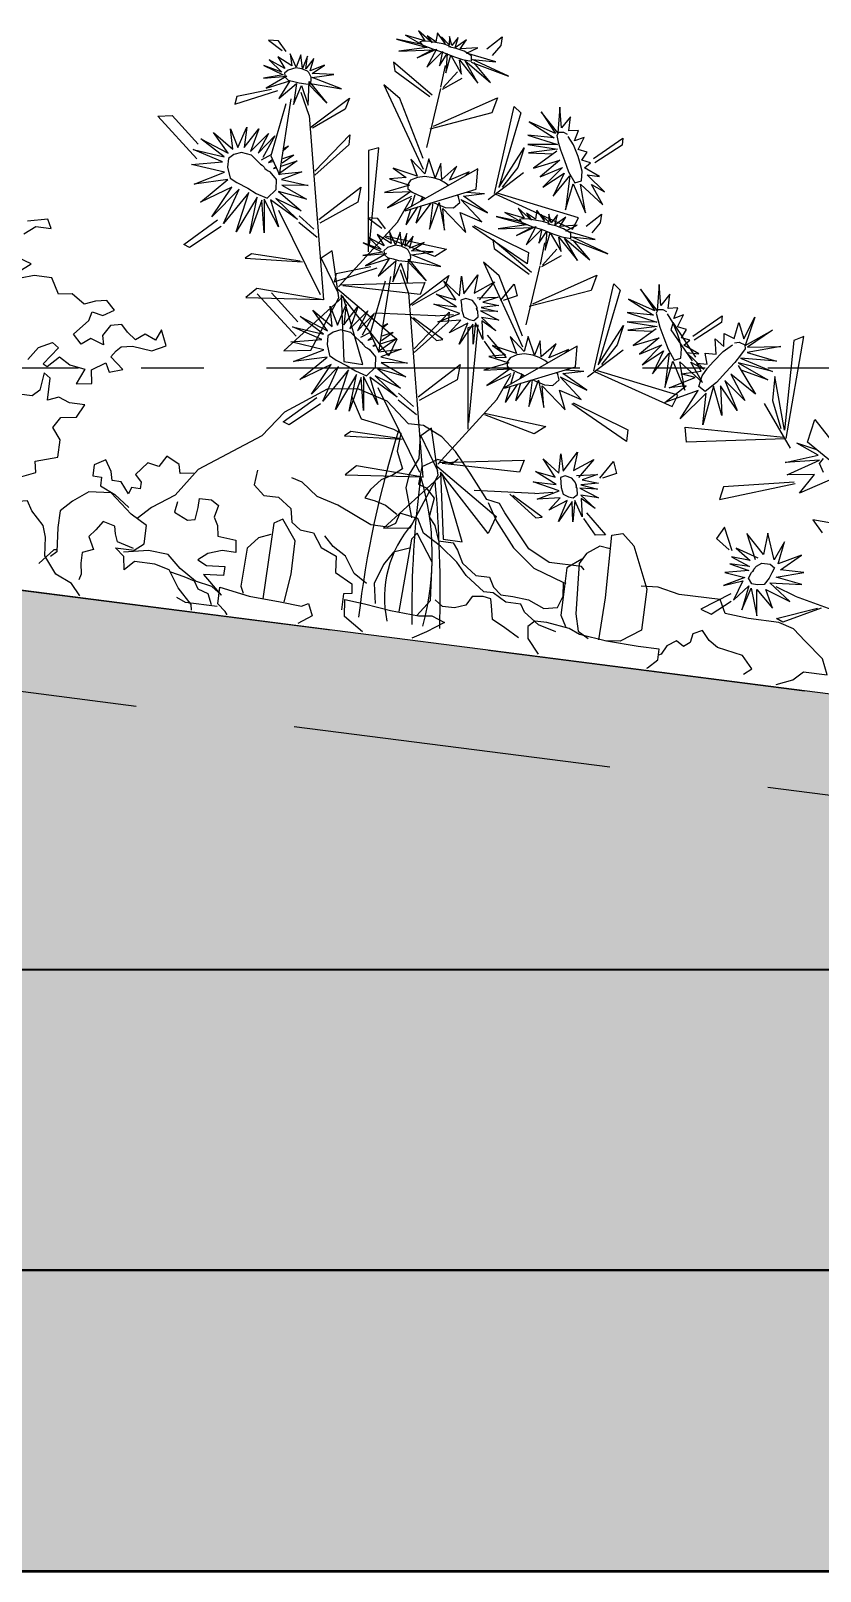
# Model space of a CAD drawing. Header units: inches. Extents: x 50027 to 54188, y -4291 to 1318.
# Drawn here: x 52068.76 to 52084.51, y 730.24 to 760.96 of the extents above; entities that cross this region are included whole.
import ezdxf

# ---------------------------------------------------------------- set-up
doc = ezdxf.new("R2010")
doc.units = ezdxf.units.IN
doc.linetypes.add('CENTER', pattern=[2, 1.25, -0.25, 0.25, -0.25])
doc.linetypes.add('HIDDEN', pattern=[9.525, 6.35, -3.175])
for name, color, linetype in [('06--LINE-1 HID', 2, 'HIDDEN'), ('06--LINE-3', 3, 'Continuous'), ('AR-FLOWER', 93, 'Continuous'), ('BH', 3, 'Continuous'), ('ROAD CL', 251, 'CENTER'), ('water hatch', 121, 'Continuous')]:
    doc.layers.add(name, color=color, linetype=linetype)
doc.layers.add('06--LINE-4', color=4, linetype='Continuous', lineweight=40)
doc.layers.add('06--LINE-5', color=5, linetype='Continuous', lineweight=50)
doc.layers.add('3', color=7, linetype='Continuous', true_color=0x61993b)
doc.layers.add('4', color=7, linetype='Continuous', true_color=0x637d96)

# ---------------------------------------------------------------- blocks, each defined once
blk = doc.blocks.new('A$C054A269F')
at = {"layer": '3'}
for points in [[(640.5, 51.07), (635.43, 53.32), (636, 56.14), (630.37, 57.82), (630.37, 62.32), (632.62, 65.13), (630.93, 67.95), (626.99, 68.51), (625.3, 71.88), (629.24, 71.88), (632.06, 73.01), (634.87, 71.88), (634.87, 77.51), (636.56, 78.63), (637.12, 74.13), (638.81, 72.45), (642.19, 72.45)], [(641.06, 81.44), (638.81, 84.82), (635.43, 86.5), (633.75, 85.38), (637.12, 80.88), (636, 80.32), (633.18, 83.13), (630.37, 81.44), (626.43, 80.88), (628.12, 76.94), (624.18, 77.51), (624.74, 80.88), (621.37, 83.13), (620.24, 80.88), (616.86, 82.01), (620.24, 84.82), (619.11, 86.5), (617.99, 87.63), (615.18, 88.19), (610.11, 87.63), (606.73, 89.32), (608.42, 93.25), (609.55, 90.44), (612.36, 91.57), (614.61, 89.88), (616.86, 91.57), (618.55, 93.25), (621.37, 92.69), (623.05, 89.88), (622.49, 87.63), (625.87, 88.75), (628.12, 87.07), (630.37, 89.32), (626.99, 93.25), (626.43, 95.5), (623.62, 94.94), (620.8, 96.63), (623.05, 98.88), (625.87, 98.31), (628.68, 97.19), (632.06, 99.44), (635.43, 98.88), (637.69, 102.81), (642.19, 102.81), (645.56, 101.69)], [(646.13, 103.38), (643.31, 105.63), (646.69, 106.75)], [(646.13, 112.94), (643.31, 115.19), (639.37, 115.19), (640.5, 117.44), (645.56, 116.31)], [(558.39, 82.64), (555.29, 77.2), (550.63, 76.43), (546.75, 75.65), (544.8, 74.88), (545.19, 70.22), (543.25, 65.96), (545.58, 64.02), (548.3, 62.46), (550.63, 59.75), (551.79, 57.42), (549.07, 57.03), (546.36, 56.26), (543.25, 54.32)], [(529.53, 70.14), (530.9, 68.77), (534.66, 69.46), (538.42, 67.07), (538.76, 62.63), (536.71, 61.94), (534.32, 59.55), (535, 54.77), (533.29, 52.72), (531.92, 48.96), (528.16, 48.96), (526.79, 47.25), (525.09, 44.18), (521.33, 41.45), (517.91, 41.45), (516.54, 39.06), (514.49, 37.35), (511.41, 37.35), (507.31, 37.01), (503.21, 35.3), (499.79, 35.98), (498.76, 39.06), (499.11, 42.47), (498.45, 42.4)], [(499.39, 29.88), (504.05, 31.04), (507.93, 33.76), (509.09, 35.7), (512.97, 35.7), (516.47, 37.64), (518.8, 37.64), (523.84, 41.13), (526.56, 44.23), (531.22, 47.72), (535.88, 50.44), (537.82, 53.93), (542.48, 54.71), (543.25, 51.99), (545.19, 50.83), (549.46, 50.83), (558.39, 54.71), (563.83, 56.26), (568.1, 59.36), (570.81, 60.14)], [(595.7, 58.19), (599.07, 57.62), (599.64, 59.87), (603.01, 61.56), (604.7, 58.75), (607.52, 59.31), (610.33, 55.94), (608.64, 54.25), (608.64, 52.56), (610.89, 52.56), (611.46, 50.87), (613.71, 53.69), (615.96, 53.69), (616.52, 55.94), (618.21, 58.75), (621.02, 57.06), (621.02, 54.25), (618.77, 54.25), (618.77, 52), (614.83, 50.31), (610.89, 47.5)], [(488.38, 29.16), (487.99, 40.03), (488.38, 55.93), (485.66, 56.71), (482.55, 53.99), (477.9, 43.52), (477.9, 33.04), (482.94, 29.55), (486.82, 29.16)], [(488.38, 52.44), (491.09, 52.83), (494.2, 50.5), (495.75, 47.78), (494.98, 34.98), (493.81, 30.72), (491.09, 29.16)], [(598.86, 50.45), (599.24, 47.74), (595.75, 46.18), (593.81, 46.57), (593.42, 49.68), (593.42, 52), (590.32, 52), (588.38, 50.84), (589.15, 47.74), (587.99, 45.8), (587.6, 43.08), (582.94, 42.69), (582.55, 39.59), (586.05, 39.59), (589.54, 38.43), (591.87, 36.49), (589.54, 35.32), (584.88, 35.71), (584.88, 33.38), (589.93, 32.99), (584.88, 28.34)], [(534.95, 29.5), (531.99, 33.73), (532.83, 43.45), (537.49, 50.21), (538.76, 48.52), (539.6, 29.92)], [(568.79, 28.72), (567.95, 35.91), (567.95, 44.36), (571.76, 49.44), (573.87, 48.17), (574.29, 28.72)], [(538.65, 46.36), (542.88, 44.67), (544.99, 41.29), (546.68, 36.22), (545.84, 31.15)], [(574.29, 45.21), (577.26, 43.94), (579.79, 40.98), (580.22, 31.26), (579.37, 29.57)]]:
    blk.add_lwpolyline(points, dxfattribs=at)
at = {"layer": '4'}
for points in [[(494.32, 46.36), (495.04, 47.08), (503.35, 47.08), (508.88, 49.85), (516.08, 58.15), (517.74, 60.36), (521.06, 60.91), (526.04, 67), (530.47, 71.98), (534.35, 75.29), (539.33, 77.51), (543.2, 77.51), (549.29, 82.49), (557.04, 84.7), (564.79, 83.59), (574.76, 76.4), (579.74, 69.76), (594.69, 59.25), (599.67, 52.06), (605.2, 48.19), (608.45, 44.95)], [(539.85, 74.89), (539.46, 69.07), (541.4, 64.8), (541.79, 61.31), (539.46, 53.94)], [(520.64, 60.23), (517.91, 55.79), (512.78, 49.65), (506.97, 45.2), (499.11, 42.47)], [(579.7, 60.97), (580.05, 57.21), (577.31, 54.82), (573.55, 54.82), (570.13, 52.43), (569.45, 49.02), (567.06, 47.31), (563.64, 46.97), (561.25, 43.55), (557.14, 41.84), (556.8, 37.74), (552.36, 35.35), (552.02, 32.96), (554.07, 32.62), (554.07, 28.52)], [(495.22, 48.97), (498.71, 46.26), (498.71, 38.11), (498.71, 34.23), (497.16, 31.52)], [(591.82, 23.63), (592.1, 25.03), (595.89, 28.82), (598.74, 33.09), (602.53, 34.03), (607.74, 34.03), (610.11, 31.66), (610.59, 34.98), (612.95, 36.87), (608.22, 36.87), (605.85, 38.77), (605.85, 43.5), (610.11, 45.87), (615.8, 50.61), (621.48, 50.13), (625.28, 47.29), (628.12, 44.45), (628.12, 40.19), (627.65, 34.03), (629.07, 32.61)], [(442.28, 23.63), (438.21, 25.32), (435.81, 27.72), (429.72, 27.72), (431.38, 31.59), (436.37, 35.47), (439.69, 38.23), (443.56, 39.34), (451.31, 39.34), (457.4, 39.89), (459.06, 43.21), (469.58, 43.21), (475.12, 44.32), (479.42, 44.08)], [(548.67, 35.98), (552.09, 38.03), (554.83, 42.13), (558.24, 44.18), (560.64, 46.57)], [(608.4, 37.31), (612.67, 38.47), (613.45, 40.41), (613.84, 42.35), (616.94, 43.13), (618.49, 40.8), (620.05, 38.86), (618.49, 35.76), (621.21, 34.6), (621.21, 31.88), (620.82, 29.16), (621.21, 27.61)], [(620.43, 23.63), (622.91, 26.46), (627.17, 28.35), (630.49, 32.61), (630.96, 37.35), (631.91, 40.19), (635.23, 43.5), (636.65, 45.87), (641.39, 44.92), (646.13, 42.56), (647.55, 37.35), (651.34, 33.09), (653.24, 31.66), (656.08, 31.66), (657.03, 34.03), (661.77, 35.93), (666.98, 35.93), (670.77, 32.61), (672.19, 26.93), (674.18, 23.63)], [(508.6, 27.15), (512.36, 29.2), (515.78, 30.91), (516.47, 34.33), (516.81, 36.04), (518.86, 36.38), (521.59, 36.04), (522.96, 33.64), (525.69, 32.62), (528.77, 32.62), (530.82, 33.99)], [(584.79, 28.33), (587.51, 30.27), (591.78, 31.04), (596.05, 33.76), (599.54, 36.86), (604.59, 37.25), (610.8, 36.09)], [(450.86, 25.22), (448.92, 26.78), (451.64, 29.88), (458.24, 31.04), (460.57, 32.59), (462.51, 34.92), (464.84, 33.76), (465.23, 31.43), (466.78, 30.27), (468.72, 31.43), (471.05, 29.88), (472.21, 27.55), (472.85, 27.27)], [(472.85, 28.78), (478.22, 28.76), (486.39, 29.12), (493.42, 29.94), (496.14, 31.1), (501.96, 31.88), (505.07, 31.88), (506.62, 30.33), (506.23, 27.23), (503.18, 23.63)], [(587, 25.59), (588.16, 28.31), (590.88, 29.08), (592.04, 31.02), (594.76, 31.8), (598.25, 32.57)], [(627.68, 34.51), (628.45, 34.36), (631.78, 30.49)], [(475.37, 23.63), (475.18, 23.73), (472.85, 26.06), (472.85, 28.78)], [(531.14, 29.92), (527.76, 28.65), (531.99, 25.69), (535.44, 23.63)], [(548.13, 23.63), (553.14, 26.96), (553.56, 31.19), (548.49, 30.77), (541.72, 29.92), (534.53, 29.5), (531.14, 29.92)], [(562.59, 29.02), (561.32, 26.06), (564.68, 23.63)], [(582.7, 23.63), (583.32, 24.37), (585.44, 26.06), (585.44, 30.29), (577.82, 29.02), (569.78, 28.6), (564.28, 28.18), (562.59, 29.02)], [(585.53, 25.37), (593.59, 25.37), (595.96, 26.32)]]:
    blk.add_lwpolyline(points, dxfattribs=at)
blk = doc.blocks.new('FLOWER1')
at = {"color": 140, "linetype": 'Continuous'}
for p, q in [((-0.38, 288.83), (-0.58, 284.25)), ((4.17, 283.99), (-0.38, 288.83)), ((-7.59, 281.95), (-20.53, 282.88)), ((-20.53, 282.88), (-4.64, 280.78)), ((-6.19, 284), (-16.36, 285.43)), ((-16.36, 285.43), (-7.59, 281.95)), ((-2.51, 283.5), (-10.05, 288.53)), ((-10.05, 288.53), (-6.19, 284)), ((-0.58, 284.25), (-5.5, 286.63)), ((-5.5, 286.63), (-2.51, 283.5)), ((6.32, 283.59), (1.81, 287)), ((1.81, 287), (4.17, 283.99)), ((7.68, 283.48), (5.81, 287.74)), ((5.81, 287.74), (6.32, 283.59)), ((10.26, 287.95), (7.68, 283.48)), ((9.53, 282.54), (10.26, 287.95)), ((14.54, 287.33), (9.53, 282.54)), ((12.11, 282.3), (14.54, 287.33)), ((20.79, 284.07), (12.11, 282.3)), ((15.47, 280.52), (20.79, 284.07)), ((-4.64, 280.78), (-18.64, 276.91)), ((-18.64, 276.91), (-1.72, 279.91)), ((-8.94, 274.79), (0.23, 280.62)), ((-1.72, 279.91), (-8.94, 274.79)), ((0.23, 280.62), (-3.46, 270.82)), ((-3.46, 270.82), (3.31, 279.75)), ((3.31, 279.75), (2.75, 272.39)), ((2.75, 272.39), (5.91, 279.1)), ((5.91, 279.1), (6.47, 269.31)), ((6.47, 269.31), (7.85, 278.47)), ((7.85, 278.47), (14.52, 269.77)), ((14.52, 269.77), (12.52, 276.79)), ((12.52, 276.79), (23.34, 266.35)), ((23.34, 266.35), (15.32, 276.67)), ((15.32, 276.67), (29.6, 267.54)), ((30.86, 278.2), (15.47, 280.52)), ((18.43, 276.45), (38.21, 271.93)), ((18.99, 277.89), (30.86, 278.2)), ((38.21, 271.93), (18.99, 277.89)), ((29.6, 267.54), (19.82, 276.34)), ((55.89, 201.76), (45.72, 203.2)), ((45.72, 203.2), (54.49, 199.72)), ((59.57, 201.27), (52.04, 206.3)), ((52.04, 206.3), (55.89, 201.76)), ((61.5, 202.02), (56.59, 204.4)), ((56.59, 204.4), (59.57, 201.27)), ((61.7, 206.6), (61.5, 202.02)), ((66.25, 201.76), (61.7, 206.6)), ((68.41, 201.36), (63.9, 204.76)), ((63.9, 204.76), (66.25, 201.76)), ((69.77, 201.25), (67.9, 205.51)), ((67.9, 205.51), (68.41, 201.36)), ((72.35, 205.72), (69.77, 201.25)), ((71.62, 200.31), (72.35, 205.72)), ((76.63, 205.1), (71.62, 200.31)), ((74.2, 200.07), (76.63, 205.1)), ((54.49, 199.72), (41.56, 200.65)), ((41.56, 200.65), (57.45, 198.55)), ((57.45, 198.55), (43.44, 194.67)), ((43.44, 194.67), (60.36, 197.68)), ((53.15, 192.55), (62.31, 198.38)), ((60.36, 197.68), (53.15, 192.55)), ((62.31, 198.38), (58.63, 188.59)), ((58.63, 188.59), (65.4, 197.52)), ((65.4, 197.52), (64.83, 190.16)), ((64.83, 190.16), (68, 196.87)), ((68, 196.87), (68.55, 187.08)), ((68.55, 187.08), (69.94, 196.23)), ((69.94, 196.23), (76.6, 187.54)), ((82.88, 201.83), (74.2, 200.07)), ((77.56, 198.29), (82.88, 201.83)), ((92.94, 195.96), (77.56, 198.29)), ((81.07, 195.66), (92.94, 195.96)), ((100.3, 189.7), (81.07, 195.66)), ((76.6, 187.54), (74.6, 194.56)), ((74.6, 194.56), (85.42, 184.12)), ((85.42, 184.12), (77.41, 194.44)), ((77.41, 194.44), (91.68, 185.31)), ((80.52, 194.22), (100.3, 189.7)), ((91.68, 185.31), (81.91, 194.1))]:
    blk.add_line(p, q, dxfattribs=at)
at = {"color": 86, "linetype": 'Continuous'}
for p, q in [((25.39, 284.17), (32.26, 291.29)), ((32.26, 291.29), (32.22, 286.88)), ((32.22, 286.88), (28.63, 281.25)), ((-79.67, 273.8), (-84.75, 273.5)), ((-84.75, 273.5), (-77.12, 269.2)), ((-75.19, 269.09), (-79.67, 273.8)), ((1.18, 257.22), (-20.51, 271.04)), ((-20.51, 271.04), (-19.19, 266.74)), ((-19.19, 266.74), (0.06, 256.28)), ((5.04, 261.8), (5.74, 272.99)), ((14.84, 267.56), (5.77, 260.77)), ((6.23, 261.73), (12.22, 270.69)), ((-14.85, 253.29), (-23.74, 259.08)), ((-23.74, 259.08), (1.67, 219.32)), ((4.86, 261.12), (1.94, 230.54)), ((3.91, 241.64), (34.08, 260.36)), ((34.08, 260.36), (32.37, 252.36)), ((-58, 232.29), (-40.14, 250.02)), ((-40.14, 250.02), (-41.51, 244.11)), ((1.05, 224.73), (-14.85, 253.29)), ((32.37, 252.36), (2.34, 240.02)), ((39.17, 212.14), (43.18, 257.2)), ((46.9, 254.46), (40.9, 215.44)), ((43.18, 257.2), (46.9, 254.46)), ((-97.27, 239.05), (-76.62, 248.98)), ((-96.86, 243.06), (-97.27, 239.05)), ((-79.83, 248.97), (-96.86, 243.06)), ((-71.69, 242.74), (-75.61, 215.62)), ((-69.97, 206.74), (-69.29, 245.62)), ((-41.51, 244.11), (-56.6, 232.4)), ((86.47, 236.42), (99.8, 248.65)), ((99.99, 245.19), (87.54, 234.44)), ((99.8, 248.65), (99.99, 245.19)), ((-59.2, 238.5), (-39.32, 146.9)), ((40.9, 215.44), (50.95, 237.01)), ((50.95, 237.01), (49.19, 226.75)), ((-135.12, 227.68), (-127.97, 229.11)), ((-112.66, 209.06), (-135.12, 227.68)), ((-127.97, 229.11), (-112.86, 216.45)), ((-52.53, 210.91), (-37.53, 231.65)), ((-37.28, 226.51), (-52.24, 209.03)), ((-37.53, 231.65), (-37.28, 226.51)), ((-22.06, 227.14), (-26.97, 225.09)), ((-19.98, 177.7), (-22.06, 227.14)), ((49.19, 226.75), (42.62, 215.81)), ((-26.97, 225.09), (-20.12, 174.14)), ((29.16, 223.38), (-4.98, 197.32)), ((29.75, 212.96), (29.16, 223.38)), ((52.43, 224.5), (36.47, 208.48)), ((-75.61, 215.62), (-69.97, 206.74)), ((-4.48, 197.33), (29.75, 212.96)), ((39.57, 211.95), (80.91, 199.58)), ((83.08, 205.71), (40.47, 212.43)), ((-47.19, 187.06), (-28.26, 206.12)), ((-28.26, 206.12), (-28.82, 198.28)), ((80.91, 199.58), (83.08, 205.71)), ((87.48, 201.94), (94.35, 209.06)), ((94.3, 204.65), (90.72, 199.02)), ((94.35, 209.06), (94.3, 204.65)), ((-28.82, 198.28), (-46.45, 185.25)), ((-68.04, 188.94), (-41.4, 149.36)), ((-48.96, 181.83), (-57.38, 187.51)), ((-7.53, 191.11), (-32.66, 154.56)), ((-17.58, 191.57), (-22.67, 191.27)), ((-22.67, 191.27), (-15.04, 186.97)), ((-13.1, 186.86), (-17.58, 191.57)), ((60.51, 178.99), (30.46, 194.11)), ((30.97, 194.67), (60.35, 184.82)), ((63.27, 174.99), (41.58, 188.81)), ((41.58, 188.81), (42.89, 184.51)), ((67.13, 179.57), (67.83, 190.76)), ((68.31, 179.5), (74.3, 188.46)), ((-113.23, 165.23), (-98.1, 179.76)), ((-46.77, 177.91), (-57.01, 184.07)), ((-12.74, 183.37), (18.88, 180.86)), ((13.58, 176.4), (-12.5, 182.55)), ((18.88, 180.86), (13.58, 176.4)), ((42.89, 184.51), (62.14, 174.05)), ((60.35, 184.82), (60.51, 178.99)), ((76.92, 185.33), (67.85, 178.54)), ((-95.77, 176.74), (-110.12, 164.11)), ((-38.3, 172.23), (-43.27, 167.7)), ((-31.81, 149.03), (-38.3, 172.23)), ((47.24, 171.06), (38.34, 176.85)), ((38.34, 176.85), (63.76, 137.09)), ((66.94, 178.89), (64.02, 148.31)), ((65.99, 159.4), (96.16, 178.13)), ((96.16, 178.13), (94.46, 170.13)), ((101.25, 129.91), (105.27, 174.97)), ((108.99, 172.23), (102.98, 133.21)), ((105.27, 174.97), (108.99, 172.23)), ((-110.12, 164.11), (-113.23, 165.23)), ((-78.59, 165.1), (-81.53, 162.43)), ((-81.53, 162.43), (-52.39, 164.62)), ((-53.64, 164.82), (-78.59, 165.1)), ((-43.27, 167.7), (-32.4, 151.41)), ((-35.18, 156.82), (-14.53, 166.75)), ((-17.74, 166.73), (-34.77, 160.83)), ((4.08, 150.06), (21.94, 167.79)), ((21.94, 167.79), (20.57, 161.88)), ((63.13, 142.5), (47.24, 171.06)), ((49.59, 158.81), (55.35, 167.98)), ((55.35, 167.98), (57.57, 162.22)), ((94.46, 170.13), (64.42, 157.79)), ((148.56, 154.19), (161.88, 166.42)), ((161.88, 166.42), (162.07, 162.96)), ((-34.77, 160.83), (-35.18, 156.82)), ((-31.86, 155.62), (10.3, 162.59)), ((8.84, 156.25), (-30.59, 155.31)), ((-9.61, 160.51), (-13.52, 133.39)), ((-7.88, 124.51), (-7.2, 163.39)), ((2.89, 156.27), (22.77, 64.67)), ((20.57, 161.88), (5.48, 150.17)), ((10.3, 162.59), (8.84, 156.25)), ((57.57, 162.22), (50.86, 158.94)), ((137.85, 159.74, -66458.41), (137.14, 155.78, -66458.41)), ((151.47, 143.77, -66458.41), (137.85, 159.74, -66458.41)), ((162.07, 162.96), (149.62, 152.21)), ((204.26, 161.61, -66458.41), (199.59, 158.98, -66458.41)), ((199.59, 158.98, -66458.41), (201.01, 113.19, -66458.41)), ((202.55, 109.14, -66458.41), (204.26, 161.61, -66458.41)), ((-29.72, 149.93), (-55.65, 118.69)), ((-42.23, 120.79), (-31.81, 149.03)), ((-33.05, 153.48), (0.2, 132.35)), ((-2.74, 123.32), (-30.81, 150.71)), ((-30.81, 150.71), (-24.94, 117.36)), ((-15.13, 117.26), (-29.72, 149.93)), ((9.56, 128.68), (24.55, 149.41)), ((17.94, 146.62), (26.91, 148.51)), ((24.55, 149.41), (24.81, 144.28)), ((102.98, 133.21), (113.03, 154.78)), ((113.03, 154.78), (111.27, 144.52)), ((137.14, 155.78, -66458.41), (149.96, 141.64, -66458.41)), ((-73.51, 148.16), (-78.49, 142.86)), ((-78.49, 142.86), (-39.85, 147.12)), ((-39.43, 147.03), (-73.51, 148.16)), ((-50.58, 126.82), (-73.03, 145.45)), ((-65.89, 146.88), (-50.78, 134.21)), ((17.94, 146.62), (-12.66, 143.84)), ((5.55, 144.53), (20.18, 134.34)), ((23.25, 135.22), (7.07, 144.12)), ((24.81, 144.28), (9.85, 126.79)), ((40.02, 144.91), (35.11, 142.86)), ((35.11, 142.86), (41.97, 91.91)), ((42.11, 95.47), (40.02, 144.91)), ((91.25, 141.15), (57.1, 115.09)), ((91.83, 130.73), (91.25, 141.15)), ((114.51, 142.27), (98.56, 126.25)), ((111.27, 144.52), (104.71, 133.58)), ((-13.52, 133.39), (-7.88, 124.51)), ((20.18, 134.34), (23.25, 135.22)), ((51.34, 129.77), (44.29, 137.38)), ((45.35, 140.43), (56.31, 130.59)), ((192.48, 139.45, -66458.41), (193.06, 127.39, -66458.41)), ((201.01, 113.19, -66458.41), (192.48, 139.45, -66458.41)), ((0.2, 132.35), (-2.74, 123.32)), ((56.31, 130.59), (51.34, 129.77)), ((57.61, 115.1), (91.83, 130.73)), ((101.66, 129.72), (142.99, 117.34)), ((145.16, 123.48), (102.56, 130.2)), ((189.01, 125.24, -66458.41), (205.14, 104.55, -66458.41)), ((193.06, 127.39, -66458.41), (199.08, 113.86, -66458.41)), ((-55.65, 118.69), (-42.23, 120.79)), ((-24.94, 117.36), (-15.13, 117.26)), ((14.89, 104.83), (33.82, 123.89)), ((33.82, 123.89), (33.26, 116.05)), ((142.99, 117.34), (145.16, 123.48)), ((213.51, 108.77, -66458.41), (215.65, 120.68, -66458.41)), ((215.65, 120.68, -66458.41), (251.31, 85.86, -66458.41)), ((33.26, 116.05), (15.64, 103.02)), ((122.6, 96.75), (92.54, 111.88)), ((93.05, 112.44), (122.44, 102.59)), ((151.06, 107.92, -66458.41), (201.08, 109.66, -66458.41)), ((-5.95, 106.71), (20.68, 67.13)), ((13.13, 99.6), (4.71, 105.28)), ((15.32, 95.68), (5.08, 101.84)), ((54.56, 108.88), (29.43, 72.33)), ((122.44, 102.59), (122.6, 96.75)), ((152.7, 100.55, -66458.41), (151.06, 107.92, -66458.41)), ((202.05, 108.98, -66458.41), (152.7, 100.55, -66458.41)), ((250.73, 85.94, -66458.41), (213.51, 108.77, -66458.41)), ((-51.14, 83), (-36.02, 97.52)), ((-33.69, 94.51), (-48.03, 81.88)), ((49.35, 101.14), (80.97, 98.63)), ((75.66, 94.17), (49.58, 100.32)), ((80.97, 98.63), (75.66, 94.17)), ((23.78, 89.99), (18.82, 85.47)), ((30.27, 66.8), (23.78, 89.99)), ((173.29, 73.96, -66458.41), (210.04, 87.15, -66458.41)), ((209.53, 87.87, -66458.41), (174.29, 80.66, -66458.41)), ((-48.03, 81.88), (-51.14, 83)), ((-16.5, 82.87), (-19.44, 80.2)), ((-19.44, 80.2), (9.7, 82.39)), ((8.45, 82.59), (-16.5, 82.87)), ((18.82, 85.47), (29.68, 69.18)), ((30.22, 73.39), (72.39, 80.35)), ((72.39, 80.35), (70.93, 74.02)), ((111.67, 76.57), (117.44, 85.75)), ((119.66, 79.99), (112.94, 76.7)), ((117.44, 85.75), (119.66, 79.99)), ((174.29, 80.66, -66458.41), (173.29, 73.96, -66458.41)), ((29.03, 71.25), (62.28, 50.12)), ((70.93, 74.02), (31.49, 73.07)), ((221.5, 70.26, -66458.41), (226.99, 64.38, -66458.41)), ((258.28, 68.7, -66458.41), (221.5, 70.26, -66458.41)), ((-11.42, 65.92), (-16.41, 60.63)), ((-16.41, 60.63), (22.23, 64.88)), ((22.66, 64.8), (-11.42, 65.92)), ((32.37, 67.7), (6.44, 36.46)), ((19.86, 38.56), (30.27, 66.8)), ((59.35, 41.09), (31.28, 68.47)), ((31.28, 68.47), (37.14, 35.13)), ((46.96, 35.03), (32.37, 67.7)), ((80.02, 64.39), (49.43, 61.61)), ((80.02, 64.39), (88.99, 66.28)), ((67.63, 62.3), (82.26, 52.11)), ((85.33, 52.98), (69.15, 61.88)), ((113.43, 47.54), (106.37, 55.15)), ((107.43, 58.2), (118.4, 48.36)), ((177.68, 60.55, -66458.41), (174.31, 54.24, -66458.41)), ((183.03, 49.17, -66458.41), (177.68, 60.55, -66458.41)), ((62.28, 50.12), (59.35, 41.09)), ((82.26, 52.11), (85.33, 52.98)), ((118.4, 48.36), (113.43, 47.54)), ((174.31, 54.24, -66458.41), (181.58, 49.5, -66458.41)), ((6.44, 36.46), (19.86, 38.56)), ((37.14, 35.13), (46.96, 35.03)), ((217.77, 30.68, -66458.41), (207.7, 34.13, -66458.41)), ((185.33, 27.41, -66458.41), (171.31, 17.62, -66458.41)), ((176.92, 15.97, -66458.41), (186.12, 23.75, -66458.41)), ((210.05, 18.29, -66458.41), (229.94, 26.27, -66458.41)), ((231.75, 26.53, -66458.41), (213.46, 16.85, -66458.41)), ((217.77, 30.68, -66458.41), (252.62, 23.17, -66458.41)), ((171.31, 17.62, -66458.41), (176.92, 15.97, -66458.41)), ((213.46, 16.85, -66458.41), (210.05, 18.29, -66458.41))]:
    blk.add_line(p, q, dxfattribs=at)
at = {"color": 221, "linetype": 'Continuous'}
for p, q in [((-71.32, 262.16), (-78.98, 265.75)), ((-78.98, 265.75), (-74.66, 260.43)), ((-69.03, 261.78), (-73.01, 268.1)), ((-73.01, 268.1), (-71.32, 262.16)), ((-67.51, 268.46), (-69.03, 261.78)), ((-65.79, 261.7), (-67.51, 268.46)), ((-64.08, 268.22), (-65.79, 261.7)), ((-64.11, 261.69), (-64.08, 268.22)), ((-60.82, 267.4), (-64.11, 261.69)), ((-61.72, 261), (-60.82, 267.4)), ((-75.89, 258.39), (-85.34, 260.5)), ((-85.34, 260.5), (-75.1, 257.12)), ((-74.66, 260.43), (-83.03, 263.63)), ((-83.03, 263.63), (-75.89, 258.39)), ((-54.88, 264.89), (-61.72, 261)), ((-60.51, 259.82), (-54.88, 264.89)), ((-49.62, 260.81), (-60.51, 259.82)), ((-60.28, 257.85), (-49.62, 260.81)), ((-44.73, 254.06), (-60.28, 257.85)), ((-75.1, 257.12), (-84.67, 254.15)), ((-84.67, 254.15), (-73.03, 256.75)), ((-73.03, 256.75), (-82.58, 249.2)), ((-82.58, 249.2), (-71.28, 254.52)), ((-71.28, 254.52), (-75.55, 244.92)), ((-75.55, 244.92), (-67.76, 253.68)), ((-67.76, 253.68), (-67.88, 243)), ((-67.88, 243), (-65.07, 253.02)), ((-65.07, 253.02), (-60.38, 243.66)), ((-60.38, 243.66), (-61.51, 255.49)), ((-61.51, 255.49), (-51.12, 245.87)), ((-51.12, 245.87), (-61.17, 253.78)), ((-61.06, 254.29), (-60.6, 254.94)), ((-59.73, 254.56), (-44.73, 254.06)), ((-59.2, 238.5), (-64.76, 249.52)), ((2.84, 217.1), (-5.15, 223.61)), ((-5.15, 223.61), (-0.87, 215.52)), ((3.82, 224.9), (2.84, 217.1)), ((8.3, 215.95), (3.82, 224.9)), ((10.26, 223.53), (8.3, 215.95)), ((11.81, 215.57), (10.26, 223.53)), ((18.37, 223.15), (11.81, 215.57)), ((15.67, 215.61), (18.37, 223.15)), ((24.98, 221.17), (15.67, 215.61)), ((23.33, 218.93), (24.98, 221.17)), ((-6.18, 214.1), (-14.5, 212.18)), ((-14.5, 212.18), (-4.1, 210.41)), ((-0.87, 215.52), (-13.4, 217.92)), ((-13.4, 217.92), (-6.18, 214.1)), ((23.9, 208.64), (34.22, 211.38)), ((25.08, 210.83), (34.22, 211.38)), ((-4.1, 210.41), (-16.02, 204.97)), ((-16.02, 204.97), (-2.92, 207.43)), ((-2.92, 207.43), (-13.54, 197.52)), ((-13.54, 197.52), (-2.13, 205.15)), ((-7.53, 191.11), (-2.21, 204.24)), ((-1.61, 199.7), (-0.55, 206.14)), ((8.11, 203.08), (1.84, 191.77)), ((2.65, 203.44), (3.33, 205.18)), ((3.33, 205.18), (3.41, 204.13)), ((8.84, 203.41), (8.98, 189.8)), ((8.98, 189.8), (12.11, 203.71)), ((12.11, 203.71), (16.57, 190.26)), ((34.84, 197), (22.7, 206.76)), ((22.7, 206.76), (36.98, 201.92)), ((36.98, 201.92), (23.9, 208.64)), ((1.56, 200.09), (-3.18, 190.2)), ((-1.84, 198.3), (-3.18, 190.2)), ((3.27, 200.87), (1.84, 191.77)), ((16.57, 190.26), (14.3, 201.02)), ((14.3, 201.02), (27.49, 190.56)), ((27.49, 190.56), (23.27, 200.15)), ((23.27, 200.15), (34.84, 197)), ((-12.57, 178.2), (-20.94, 181.39)), ((-20.94, 181.39), (-13.81, 176.16)), ((-9.23, 179.93), (-16.89, 183.52)), ((-16.89, 183.52), (-12.57, 178.2)), ((-6.94, 179.55), (-10.93, 185.87)), ((-10.93, 185.87), (-9.23, 179.93)), ((-5.43, 186.23), (-6.94, 179.55)), ((-3.7, 179.47), (-5.43, 186.23)), ((-1.99, 185.99), (-3.7, 179.47)), ((-2.02, 179.46), (-1.99, 185.99)), ((1.27, 185.17), (-2.02, 179.46)), ((0.37, 178.77), (1.27, 185.17)), ((7.21, 182.66), (0.37, 178.77)), ((1.58, 177.59), (7.21, 182.66)), ((-13.81, 176.16), (-23.25, 178.27)), ((-23.25, 178.27), (-13.01, 174.89)), ((-13.01, 174.89), (-22.59, 171.92)), ((-22.59, 171.92), (-10.95, 174.52)), ((-10.95, 174.52), (-20.5, 166.97)), ((-20.5, 166.97), (-9.19, 172.29)), ((-9.19, 172.29), (-13.47, 162.69)), ((1.71, 161.43), (0.57, 173.26)), ((0.57, 173.26), (10.97, 163.64)), ((1.02, 172.06), (1.48, 172.7)), ((12.47, 178.58), (1.58, 177.59)), ((1.81, 175.62), (12.47, 178.58)), ((17.36, 171.83), (1.81, 175.62)), ((2.36, 172.32), (17.36, 171.83)), ((-13.47, 162.69), (-5.68, 171.45)), ((-5.68, 171.45), (-5.79, 160.77)), ((-5.79, 160.77), (-2.98, 170.79)), ((-2.98, 170.79), (1.71, 161.43)), ((2.89, 156.27), (-2.68, 167.29)), ((10.97, 163.64), (0.92, 171.55)), ((169.57, 155.8, -66458.41), (170.69, 164.09, -66458.41)), ((170.69, 164.09, -66458.41), (174.29, 156.35, -66458.41)), ((174.29, 156.35, -66458.41), (178.34, 167.99, -66458.41)), ((178.34, 167.99, -66458.41), (175.56, 153.05, -66458.41)), ((164.18, 157.57, -66458.41), (169.57, 155.8, -66458.41)), ((164.8, 151, -66458.41), (164.18, 157.57, -66458.41)), ((175.56, 153.05, -66458.41), (188.11, 162.55, -66458.41)), ((188.11, 162.55, -66458.41), (176.77, 152.45, -66458.41)), ((159.96, 154.4, -66458.41), (164.8, 151, -66458.41)), ((161.49, 146.74, -66458.41), (159.96, 154.4, -66458.41)), ((176.77, 152.45, -66458.41), (193.5, 155.05, -66458.41)), ((193.5, 155.05, -66458.41), (176.95, 149.66, -66458.41)), ((176.95, 149.66, -66458.41), (192.37, 147.32, -66458.41)), ((64.93, 134.86), (56.93, 141.38)), ((56.93, 141.38), (61.22, 133.28)), ((65.91, 142.67), (64.93, 134.86)), ((70.39, 133.72), (65.91, 142.67)), ((72.34, 141.29), (70.39, 133.72)), ((73.9, 133.34), (72.34, 141.29)), ((80.46, 140.92), (73.9, 133.34)), ((77.75, 133.38), (80.46, 140.92)), ((152.52, 140.96, -66458.41), (157.72, 141.09, -66458.41)), ((155.17, 137.21, -66458.41), (152.52, 140.96, -66458.41)), ((155.99, 146.5, -66458.41), (161.49, 146.74, -66458.41)), ((157.72, 141.09, -66458.41), (155.99, 146.5, -66458.41)), ((173.24, 143.83, -66458.41), (189.27, 137.38, -66458.41)), ((190.95, 141.94, -66458.41), (173.24, 143.83, -66458.41)), ((173.38, 142.49, -66458.41), (184.04, 129.42, -66458.41)), ((192.37, 147.32, -66458.41), (174.06, 146.32, -66458.41)), ((174.06, 146.32, -66458.41), (190.95, 141.94, -66458.41)), ((189.27, 137.38, -66458.41), (175.22, 140.49, -66458.41)), ((61.22, 133.28), (48.68, 135.69)), ((48.68, 135.69), (55.9, 131.86)), ((87.06, 138.94), (77.75, 133.38)), ((85.42, 136.7), (87.06, 138.94)), ((140.2, 126.54, -66458.41), (152.57, 133.55, -66458.41)), ((145.4, 134.49, -66458.41), (155.17, 137.21, -66458.41)), ((152.57, 133.55, -66458.41), (145.4, 134.49, -66458.41)), ((167.65, 134.12, -66458.41), (175.92, 119.94, -66458.41)), ((179.09, 125.45, -66458.41), (167.65, 134.12, -66458.41)), ((170.29, 137.77, -66458.41), (179.09, 125.45, -66458.41)), ((184.04, 129.42, -66458.41), (170.29, 137.77, -66458.41)), ((57.99, 128.18), (46.07, 122.74)), ((46.07, 122.74), (59.16, 125.2)), ((55.9, 131.86), (47.59, 129.95)), ((47.59, 129.95), (57.99, 128.18)), ((59.16, 125.2), (48.55, 115.29)), ((85.98, 126.41), (96.3, 129.15)), ((99.07, 119.69), (85.98, 126.41)), ((87.16, 128.6), (96.3, 129.15)), ((139.07, 118.85, -66458.41), (148.66, 128.73, -66458.41)), ((154.97, 127.22, -66458.41), (139.07, 118.85, -66458.41)), ((148.66, 128.73, -66458.41), (140.2, 126.54, -66458.41)), ((147.92, 111.75, -66458.41), (154.97, 127.22, -66458.41)), ((159.12, 126.47, -66458.41), (147.92, 111.75, -66458.41)), ((159.66, 110.38, -66458.41), (159.12, 126.47, -66458.41)), ((162.34, 130.49, -66458.41), (159.66, 110.38, -66458.41)), ((168.65, 116.35, -66458.41), (162.34, 130.49, -66458.41)), ((165.97, 131.05, -66458.41), (168.65, 116.35, -66458.41)), ((175.92, 119.94, -66458.41), (165.97, 131.05, -66458.41)), ((48.55, 115.29), (59.95, 122.92)), ((54.56, 108.88), (59.88, 122.01)), ((63.65, 117.86), (58.91, 107.97)), ((60.47, 117.47), (61.53, 123.91)), ((70.2, 120.85), (63.93, 109.53)), ((65.36, 118.64), (63.93, 109.53)), ((64.73, 121.21), (65.42, 122.95)), ((65.42, 122.95), (65.5, 121.9)), ((70.92, 121.18), (71.06, 107.56)), ((71.06, 107.56), (74.2, 121.47)), ((74.2, 121.47), (78.66, 108.03)), ((78.66, 108.03), (76.39, 118.79)), ((76.39, 118.79), (89.57, 108.32)), ((96.92, 114.77), (84.78, 124.53)), ((84.78, 124.53), (99.07, 119.69)), ((89.57, 108.32), (85.35, 117.92)), ((85.35, 117.92), (96.92, 114.77)), ((60.24, 116.07), (58.91, 107.97)), ((203.62, 97.06, -66458.41), (219.64, 102.96, -66458.41)), ((218.59, 105.65, -66458.41), (208.14, 107.57, -66458.41)), ((219.64, 102.96, -66458.41), (208.14, 107.57, -66458.41)), ((220.76, 100.63, -66458.41), (203.62, 97.06, -66458.41)), ((205.4, 91.09, -66458.41), (220.76, 100.63, -66458.41)), ((219.17, 93.09, -66458.41), (205.4, 91.09, -66458.41)), ((212.96, 82.63, -66458.41), (219.17, 93.09, -66458.41)), ((229.62, 92.83, -66458.41), (212.96, 82.63, -66458.41)), ((189.24, 58.8, -66458.41), (195.29, 46.28, -66458.41)), ((199.11, 49.41, -66458.41), (189.24, 58.8, -66458.41)), ((199.72, 60.5, -66458.41), (199.11, 49.41, -66458.41)), ((204.84, 47.52, -66458.41), (199.72, 60.5, -66458.41)), ((208.81, 57.17, -66458.41), (204.84, 47.52, -66458.41)), ((207, 45.8, -66458.41), (208.81, 57.17, -66458.41)), ((184.94, 50.77, -66458.41), (192.75, 45.58, -66458.41)), ((196.64, 47.14, -66458.41), (184.94, 50.77, -66458.41)), ((218.12, 51.65, -66458.41), (207, 45.8, -66458.41)), ((208.6, 42.9, -66458.41), (218.12, 51.65, -66458.41)), ((192.85, 40.41, -66458.41), (180.92, 37.72, -66458.41)), ((182.79, 42.47, -66458.41), (192.85, 40.41, -66458.41)), ((192.9, 42.37, -66458.41), (182.79, 42.47, -66458.41)), ((183.12, 46.03, -66458.41), (192.9, 42.37, -66458.41)), ((192.75, 45.58, -66458.41), (183.12, 46.03, -66458.41)), ((207.02, 38.99, -66458.41), (220.61, 43.2, -66458.41)), ((220.61, 43.2, -66458.41), (208.6, 42.9, -66458.41)), ((180.92, 37.72, -66458.41), (191.26, 36.63, -66458.41)), ((191.26, 36.63, -66458.41), (181.13, 31.18, -66458.41)), ((181.13, 31.18, -66458.41), (190.55, 34.75, -66458.41)), ((190.55, 34.75, -66458.41), (187.19, 24.4, -66458.41)), ((187.19, 24.4, -66458.41), (193.86, 32.67, -66458.41)), ((193.86, 32.67, -66458.41), (191.93, 20.23, -66458.41)), ((191.93, 20.23, -66458.41), (195.25, 31.65, -66458.41)), ((195.25, 31.65, -66458.41), (200, 18.27, -66458.41)), ((198.17, 31.43, -66458.41), (207.29, 23.12, -66458.41)), ((200, 18.27, -66458.41), (198.17, 31.43, -66458.41)), ((202.59, 32.03, -66458.41), (215.47, 27.67, -66458.41)), ((207.29, 23.12, -66458.41), (202.59, 32.03, -66458.41)), ((204.23, 35.69, -66458.41), (220.43, 37.01, -66458.41)), ((215.47, 27.67, -66458.41), (204.23, 35.69, -66458.41)), ((220.43, 37.01, -66458.41), (207.02, 38.99, -66458.41))]:
    blk.add_line(p, q, dxfattribs=at)
at = {"color": 50, "linetype": 'Continuous'}
for p, q in [((-72.8, 259.85), (-74.49, 258.02)), ((-74.49, 258.02), (-73.8, 256.05)), ((-69.14, 261.56), (-72.8, 259.85)), ((-66.11, 261.4), (-69.14, 261.56)), ((-63.02, 260.57), (-66.11, 261.4)), ((-62.25, 260.01), (-63.02, 260.57)), ((-60.85, 257.8), (-62.25, 260.01)), ((-60.52, 256.35), (-60.85, 257.8)), ((-73.8, 256.05), (-72.24, 254.83)), ((-72.24, 254.83), (-69.23, 254.55)), ((-69.23, 254.55), (-66.38, 254.18)), ((-66.38, 254.18), (-63.03, 254.16)), ((-63.03, 254.16), (-60.35, 254.4)), ((-60.6, 254.94), (-60.52, 256.35)), ((67.15, 247.1), (66.58, 245.46)), ((66.58, 245.46), (67.72, 242.29)), ((69.77, 247.55), (67.15, 247.1)), ((67.72, 242.29), (69.31, 238.58)), ((71.72, 246.79), (69.77, 247.55)), ((75.57, 241.89), (72.24, 245.79)), ((78.62, 236.45), (75.57, 241.89)), ((69.31, 238.58), (72.04, 233.53)), ((80.23, 233.06), (78.62, 236.45)), ((72.04, 233.53), (74.95, 228.08)), ((74.95, 228.08), (78.74, 223.03)), ((81.68, 229.3), (80.23, 233.06)), ((81.95, 224.46), (81.68, 229.3)), ((78.74, 223.03), (81.95, 224.46)), ((-3.78, 212.96), (-4.88, 210.61)), ((-0.56, 214.88), (-3.78, 212.96)), ((3.13, 215.93), (-0.56, 214.88)), ((7.42, 215.81), (3.13, 215.93)), ((10.77, 215.17), (7.42, 215.81)), ((13.86, 213.98), (10.77, 215.17)), ((15.51, 212.96), (13.86, 213.98)), ((-4.88, 210.61), (-4.57, 208.54)), ((-4.57, 208.54), (-2.19, 207.16)), ((-2.19, 207.16), (2.76, 205.59)), ((4.52, 204.92), (2.76, 205.59)), ((9.63, 203.27), (10.75, 202.96)), ((10.75, 202.96), (15.39, 201.7)), ((19.64, 202.02), (22.36, 205.27)), ((20.58, 208.78), (21.32, 207.94)), ((22.36, 205.27), (21.32, 207.94)), ((15.39, 201.7), (19.64, 202.02)), ((-10.72, 177.62), (-12.4, 175.79)), ((-12.4, 175.79), (-11.71, 173.81)), ((-11.71, 173.81), (-10.15, 172.6)), ((-7.05, 179.33), (-10.72, 177.62)), ((-10.15, 172.6), (-7.15, 172.32)), ((-7.15, 172.32), (-4.3, 171.95)), ((-4.02, 179.17), (-7.05, 179.33)), ((-4.3, 171.95), (-0.94, 171.93)), ((-0.93, 178.34), (-4.02, 179.17)), ((-0.94, 171.93), (1.73, 172.16)), ((-0.16, 177.77), (-0.93, 178.34)), ((1.24, 175.57), (-0.16, 177.77)), ((1.57, 174.12), (1.24, 175.57)), ((1.48, 172.7), (1.57, 174.12)), ((27.06, 156.11), (19.83, 164.59)), ((19.83, 164.59), (28.73, 158.43)), ((28.73, 158.43), (28.37, 168.34)), ((28.37, 168.34), (30.76, 159.67)), ((30.76, 159.67), (36.5, 170.23)), ((36.5, 170.23), (35.86, 160.69)), ((35.86, 160.69), (45.28, 167.69)), ((45.28, 167.69), (38.8, 157.61)), ((129.23, 164.87), (128.67, 163.23)), ((131.85, 165.32), (129.23, 164.87)), ((133.81, 164.56), (131.85, 165.32)), ((28, 152.6), (16.82, 157.62)), ((16.82, 157.62), (27.06, 156.11)), ((37.73, 158.49), (48.12, 160.37)), ((49.18, 156.12), (40.43, 154.02)), ((48.12, 160.37), (40.9, 156.75)), ((40.9, 156.75), (49.18, 156.12)), ((128.67, 163.23), (129.81, 160.05)), ((129.81, 160.05), (131.39, 156.34)), ((131.39, 156.34), (134.12, 151.3)), ((137.65, 159.66), (134.33, 163.55)), ((140.7, 154.22), (137.65, 159.66)), ((16.33, 152.31), (28, 152.6)), ((30.04, 149.49), (16.33, 152.31)), ((19.59, 143.8), (30.04, 149.49)), ((49.09, 153.05), (40.27, 152.34)), ((40.27, 152.34), (50.19, 148.79)), ((40.43, 154.02), (49.09, 153.05)), ((50.19, 148.79), (41.23, 148.94)), ((41.23, 148.94), (49.34, 143.22)), ((134.12, 151.3), (137.04, 145.85)), ((142.32, 150.83), (140.7, 154.22)), ((143.76, 147.07), (142.32, 150.83)), ((160.53, 142.7, -66458.41), (164.8, 148.53, -66458.41)), ((164.8, 148.53, -66458.41), (169.18, 152.56, -66458.41)), ((169.92, 153.64, -66458.41), (172.28, 154.24, -66458.41)), ((172.28, 154.24, -66458.41), (175.24, 153.35, -66458.41)), ((175.65, 151.38, -66458.41), (173.9, 147.89, -66458.41)), ((175.24, 153.35, -66458.41), (175.65, 151.38, -66458.41)), ((31.07, 146.18), (19.59, 143.8)), ((26.11, 139.06), (31.07, 146.18)), ((34.79, 145.21), (26.11, 139.06)), ((31.84, 134.14), (34.79, 145.21)), ((37.3, 145.09), (31.84, 134.14)), ((38.95, 134.98), (37.3, 145.09)), ((43.44, 138.05), (38.6, 145.82)), ((38.6, 145.82), (38.95, 134.98)), ((49.34, 143.22), (41.65, 147.25)), ((41.65, 147.25), (43.44, 138.05)), ((137.04, 145.85), (140.82, 140.8)), ((140.82, 140.8), (144.04, 142.23)), ((144.04, 142.23), (143.76, 147.07)), ((158.19, 139.02, -66458.41), (160.53, 142.7, -66458.41)), ((171.55, 143.84, -66458.41), (167.69, 138.41, -66458.41)), ((173.9, 147.89, -66458.41), (171.55, 143.84, -66458.41)), ((61.52, 132.65), (58.3, 130.73)), ((65.22, 133.7), (61.52, 132.65)), ((69.5, 133.57), (65.22, 133.7)), ((72.86, 132.94), (69.5, 133.57)), ((75.94, 131.74), (72.86, 132.94)), ((154.99, 129.36, -66458.41), (155.99, 134.89, -66458.41)), ((155.99, 134.89, -66458.41), (158.19, 139.02, -66458.41)), ((167.69, 138.41, -66458.41), (163.57, 132.54, -66458.41)), ((58.3, 130.73), (57.2, 128.37)), ((57.2, 128.37), (57.51, 126.31)), ((57.51, 126.31), (59.9, 124.93)), ((59.9, 124.93), (64.84, 123.36)), ((77.6, 130.73), (75.94, 131.74)), ((82.67, 126.55), (83.41, 125.7)), ((84.45, 123.04), (83.41, 125.7)), ((158.5, 127.26, -66458.41), (154.99, 129.36, -66458.41)), ((163.57, 132.54, -66458.41), (158.5, 127.26, -66458.41)), ((66.6, 122.69), (64.84, 123.36)), ((71.71, 121.04), (72.83, 120.73)), ((72.83, 120.73), (77.48, 119.46)), ((77.48, 119.46), (81.72, 119.79)), ((81.72, 119.79), (84.45, 123.04)), ((220.93, 98.87, -66458.41), (222.51, 101.79, -66458.41)), ((223.62, 94.74, -66458.41), (220.93, 98.87, -66458.41)), ((90.82, 76.19), (90.46, 86.1)), ((90.46, 86.1), (92.85, 77.44)), ((92.85, 77.44), (98.58, 88)), ((98.58, 88), (97.95, 78.46)), ((89.15, 73.88), (81.91, 82.36)), ((81.91, 82.36), (90.82, 76.19)), ((97.95, 78.46), (107.37, 85.46)), ((99.82, 76.26), (110.21, 78.14)), ((107.37, 85.46), (100.89, 75.38)), ((110.21, 78.14), (102.98, 74.51)), ((78.41, 70.08), (90.09, 70.37)), ((90.09, 70.37), (78.91, 75.39)), ((78.91, 75.39), (89.15, 73.88)), ((111.18, 70.82), (102.36, 70.11)), ((111.27, 73.89), (102.52, 71.79)), ((102.52, 71.79), (111.18, 70.82)), ((102.98, 74.51), (111.27, 73.89)), ((92.13, 67.25), (78.41, 70.08)), ((81.68, 61.57), (92.13, 67.25)), ((93.15, 63.95), (81.68, 61.57)), ((88.2, 56.83), (93.15, 63.95)), ((96.87, 62.98), (88.2, 56.83)), ((93.93, 51.91), (96.87, 62.98)), ((99.38, 62.86), (93.93, 51.91)), ((101.04, 52.74), (99.38, 62.86)), ((105.53, 55.82), (100.69, 63.59)), ((100.69, 63.59), (101.04, 52.74)), ((102.36, 70.11), (112.28, 66.56)), ((112.28, 66.56), (103.32, 66.71)), ((103.32, 66.71), (111.42, 60.99)), ((111.42, 60.99), (103.74, 65.02)), ((103.74, 65.02), (105.53, 55.82))]:
    blk.add_line(p, q, dxfattribs=at)
at = {"color": 1, "linetype": 'Continuous'}
for p, q in [((68.27, 249.57), (66.02, 259.95)), ((66.02, 259.95), (66.84, 246.88)), ((65.74, 246.49), (51.71, 250.46)), ((51.71, 250.46), (65.3, 244.12)), ((66.84, 246.88), (57.1, 256.32)), ((57.1, 256.32), (65.74, 246.49)), ((72.16, 255.81), (68.27, 249.57)), ((72.25, 248.6), (72.16, 255.81)), ((65.3, 244.12), (51.86, 243.73)), ((51.86, 243.73), (67.42, 240.96)), ((77.05, 249.56), (72.25, 248.6)), ((75.83, 244), (77.05, 249.56)), ((80.33, 246.4), (75.83, 244)), ((78.21, 240.01), (80.33, 246.4)), ((67.42, 240.96), (52.52, 238.98)), ((52.52, 238.98), (67.86, 238.74)), ((67.86, 238.74), (53.47, 234.91)), ((53.47, 234.91), (65.81, 236.09)), ((67.6, 237.61), (57.12, 227.55)), ((82.89, 239.23), (78.21, 240.01)), ((80.84, 234.78), (82.89, 239.23)), ((85.28, 234.13), (80.84, 234.78)), ((82.62, 231.19), (85.28, 234.13)), ((57.12, 227.55), (69.75, 233.26)), ((69.75, 233.26), (60.93, 223.64)), ((60.93, 223.64), (71.63, 229.86)), ((71.63, 229.86), (63.07, 218.59)), ((63.07, 218.59), (72.74, 227.06)), ((72.74, 227.06), (68.91, 214.76)), ((90.69, 227.85), (82.62, 231.19)), ((84.47, 227.8), (90.69, 227.85)), ((94.31, 220.5), (84.47, 227.8)), ((68.91, 214.76), (75.79, 226.2)), ((75.79, 226.2), (75.98, 208.72)), ((75.98, 208.72), (78.12, 222.42)), ((78.12, 222.42), (86.17, 208.66)), ((86.17, 208.66), (81.75, 222.63)), ((81.75, 222.63), (94.47, 213.81)), ((94.47, 213.81), (87.3, 223.26)), ((87.3, 223.26), (94.31, 220.5)), ((128.92, 164.64), (119.18, 174.09)), ((119.18, 174.09), (127.82, 164.25)), ((130.35, 167.34), (128.11, 177.72)), ((128.11, 177.72), (128.92, 164.64)), ((134.24, 173.58), (130.35, 167.34)), ((134.34, 166.37), (134.24, 173.58)), ((127.82, 164.25), (113.79, 168.23)), ((113.79, 168.23), (127.38, 161.89)), ((139.13, 167.32), (134.34, 166.37)), ((137.91, 161.77), (139.13, 167.32)), ((142.41, 164.17), (137.91, 161.77)), ((140.3, 157.77), (142.41, 164.17)), ((127.38, 161.89), (113.95, 161.5)), ((113.95, 161.5), (129.51, 158.73)), ((129.51, 158.73), (114.6, 156.75)), ((114.6, 156.75), (129.95, 156.51)), ((129.95, 156.51), (115.56, 152.68)), ((144.98, 156.99), (140.3, 157.77)), ((142.93, 152.55), (144.98, 156.99)), ((115.56, 152.68), (127.9, 153.86)), ((129.69, 155.38), (119.2, 145.32)), ((119.2, 145.32), (131.83, 151.03)), ((131.83, 151.03), (123.02, 141.41)), ((147.37, 151.9), (142.93, 152.55)), ((144.7, 148.96), (147.37, 151.9)), ((152.78, 145.62), (144.7, 148.96)), ((123.02, 141.41), (133.71, 147.62)), ((133.71, 147.62), (125.16, 136.36)), ((125.16, 136.36), (134.83, 144.83)), ((134.83, 144.83), (131, 132.53)), ((131, 132.53), (137.88, 143.97)), ((137.88, 143.97), (138.07, 126.48)), ((146.55, 145.56), (152.78, 145.62)), ((156.4, 138.27), (146.55, 145.56)), ((156.56, 131.58), (149.39, 141.03)), ((149.39, 141.03), (156.4, 138.27)), ((138.07, 126.48), (140.2, 140.19)), ((140.2, 140.19), (148.25, 126.43)), ((148.25, 126.43), (143.83, 140.39)), ((143.83, 140.39), (156.56, 131.58))]:
    blk.add_line(p, q, dxfattribs=at)
at = {"color": 191, "linetype": 'Continuous'}
for p, q in [((-95.24, 216.43), (-97.68, 226.43)), ((-97.68, 226.43), (-92.71, 217.52)), ((-92.71, 217.52), (-89.67, 228.4)), ((-89.67, 228.4), (-89.55, 217.99)), ((-89.55, 217.99), (-83.52, 228.43)), ((-83.52, 228.43), (-86.22, 216.38)), ((-86.22, 216.38), (-78.35, 226.73)), ((-78.35, 226.73), (-82.15, 216.05)), ((-99, 211.94), (-111.97, 219.31)), ((-111.97, 219.31), (-97.26, 213.96)), ((-97.26, 213.96), (-106.04, 223.36)), ((-106.04, 223.36), (-95.24, 216.43)), ((-82.15, 216.05), (-75, 225.89)), ((-75, 225.89), (-79.58, 214.21)), ((-69.79, 219.24), (-67.51, 221.78)), ((-69.72, 220.23), (-67.51, 221.78)), ((-99.45, 209.26), (-115.1, 213.53)), ((-115.1, 213.53), (-99, 211.94)), ((-75.38, 216.27), (-80.26, 212.85)), ((-74.76, 213.69), (-76.41, 211.86)), ((-74.49, 212.77), (-76.41, 211.86)), ((-62.01, 214.86), (-70.46, 206.95)), ((-69.71, 211.08), (-62.01, 214.86)), ((-69.53, 212.81), (-64.15, 217.73)), ((-69.46, 215.18), (-64.15, 217.73)), ((-114.86, 205.91), (-99.45, 209.26)), ((-97.76, 204.17), (-114.86, 205.91)), ((-112.2, 196.14), (-97.76, 204.17)), ((-72.38, 210.21), (-73.42, 209.26)), ((-72.42, 209.75), (-73.42, 209.26)), ((-70.46, 206.95), (-58.99, 209.78)), ((-58.99, 209.78), (-68.72, 204.56)), ((-68.72, 204.56), (-54.92, 203.26)), ((-54.92, 203.26), (-68.09, 201.72)), ((-95.56, 200.74), (-112.2, 196.14)), ((-107.78, 187.62), (-95.56, 200.74)), ((-93.05, 197.31), (-107.78, 187.62)), ((-101.01, 181.01), (-93.05, 197.31)), ((-89.34, 196.72), (-101.01, 181.01)), ((-94.69, 178.35), (-89.34, 196.72)), ((-84.11, 195.72), (-94.69, 178.35)), ((-87.83, 175.09), (-84.11, 195.72)), ((-54.85, 196.29), (-69.31, 198.32)), ((-69.31, 198.32), (-56.66, 190.19)), ((-68.09, 201.72), (-54.85, 196.29)), ((-79.67, 193.94), (-87.83, 175.09)), ((-80.92, 175.18), (-79.67, 193.94)), ((-77.13, 192.82), (-80.92, 175.18)), ((-73.76, 176.45), (-77.13, 192.82)), ((-66.86, 180.47), (-76.03, 193.43)), ((-76.03, 193.43), (-73.76, 176.45)), ((-57.83, 185.5), (-72.8, 193.55)), ((-72.8, 193.55), (-66.86, 180.47)), ((-56.66, 190.19), (-70.2, 194.57)), ((-70.2, 194.57), (-57.83, 185.5)), ((-35.17, 131.73), (-43.95, 141.13)), ((-43.95, 141.13), (-33.16, 134.2)), ((-33.16, 134.2), (-35.59, 144.19)), ((-35.59, 144.19), (-30.62, 135.29)), ((-30.62, 135.29), (-27.58, 146.17)), ((-27.58, 146.17), (-27.46, 135.76)), ((-27.46, 135.76), (-21.44, 146.2)), ((-21.44, 146.2), (-24.14, 134.15)), ((-24.14, 134.15), (-16.26, 144.5)), ((-16.26, 144.5), (-20.06, 133.82)), ((-20.06, 133.82), (-12.92, 143.65)), ((-12.92, 143.65), (-17.5, 131.98)), ((-36.91, 129.7), (-49.89, 137.08)), ((-49.89, 137.08), (-35.17, 131.73)), ((-13.3, 134.03), (-18.17, 130.62)), ((-7.7, 137.01), (-5.43, 139.55)), ((-7.63, 138), (-5.43, 139.55)), ((-7.45, 130.58), (-2.06, 135.5)), ((-7.38, 132.95), (-2.06, 135.5)), ((-37.36, 127.03), (-53.01, 131.29)), ((-53.01, 131.29), (-36.91, 129.7)), ((-52.77, 123.67), (-37.36, 127.03)), ((-12.68, 131.46), (-14.32, 129.62)), ((-12.41, 130.54), (-14.32, 129.62)), ((-10.29, 127.98), (-11.33, 127.03)), ((-10.33, 127.52), (-11.33, 127.03)), ((0.08, 132.63), (-8.37, 124.72)), ((-8.37, 124.72), (3.1, 127.55)), ((-7.63, 128.85), (0.08, 132.63)), ((3.1, 127.55), (-6.63, 122.32)), ((-35.68, 121.94), (-52.77, 123.67)), ((-50.11, 113.91), (-35.68, 121.94)), ((-33.48, 118.51), (-50.11, 113.91)), ((-45.69, 105.39), (-33.48, 118.51)), ((-6.63, 122.32), (7.17, 121.03)), ((7.17, 121.03), (-6, 119.49)), ((-6, 119.49), (7.23, 114.06)), ((-30.96, 115.07), (-45.69, 105.39)), ((-38.93, 98.77), (-30.96, 115.07)), ((-27.26, 114.49), (-38.93, 98.77)), ((-32.61, 96.12), (-27.26, 114.49)), ((-22.03, 113.49), (-32.61, 96.12)), ((-25.75, 92.85), (-22.03, 113.49)), ((-17.58, 111.71), (-25.75, 92.85)), ((-18.83, 92.95), (-17.58, 111.71)), ((-15.05, 110.59), (-18.83, 92.95)), ((-11.68, 94.22), (-15.05, 110.59)), ((-4.77, 98.24), (-13.95, 111.2)), ((-13.95, 111.2), (-11.68, 94.22)), ((4.26, 103.27), (-10.72, 111.32)), ((-10.72, 111.32), (-4.77, 98.24)), ((5.42, 107.96), (-8.11, 112.34)), ((-8.11, 112.34), (4.26, 103.27)), ((7.23, 114.06), (-7.22, 116.09)), ((-7.22, 116.09), (5.42, 107.96))]:
    blk.add_line(p, q, dxfattribs=at)
at = {"color": 50, "linetype": 'Continuous'}
for points in [[(6.99, 282.52), (6.09, 283.07), (3.11, 283.63), (0.1, 283.75), (-3.75, 283.87), (-7, 283.59), (-8.62, 283.05), (-7.37, 281.74), (-1.85, 280.42), (3.46, 279.51), (9.73, 278), (13.87, 277.17), (18.6, 276.95), (18.19, 279.65), (14.2, 281.39), (10.08, 282.31), (5.96, 282.61)], [(-80.2, 210.78), (-83.06, 212.91), (-85.48, 214.62), (-90.6, 215.33), (-94.34, 213.72), (-96.72, 211.42), (-96.56, 206.97), (-94.6, 201.68), (-90.83, 199.85), (-85, 197.78), (-80.48, 195.72), (-74.63, 194.05), (-70.6, 199.04), (-71.27, 204.16), (-74.86, 207.58)], [(-80.2, 210.78), (-79.37, 210.43), (-78.85, 209.88), (-78.3, 209.47), (-77.78, 208.91), (-77.03, 208.42), (-75.98, 207.95), (-74.89, 207.5), (-74.86, 207.58)], [(69.08, 200.29), (68.17, 200.84), (65.19, 201.4), (62.19, 201.51), (58.33, 201.64), (55.09, 201.35), (53.47, 200.82), (54.71, 199.51), (60.24, 198.19), (65.55, 197.28), (71.82, 195.77), (75.96, 194.94), (80.69, 194.72), (80.28, 197.42), (76.29, 199.16), (72.16, 200.07), (68.04, 200.37)], [(38.37, 152.39), (38.37, 153.5), (37.52, 155), (35.58, 156.88), (31.96, 157.44), (29.72, 156.29), (30.36, 153.95), (30.81, 151.32), (32.22, 148.16), (35.18, 147.18), (37.56, 147.03), (39.57, 149.06), (38.96, 151.78), (38.12, 153.38)], [(-18.12, 128.55), (-20.98, 130.68), (-23.39, 132.39), (-28.51, 133.1), (-32.26, 131.48), (-34.63, 129.19), (-34.47, 124.74), (-32.52, 119.45), (-28.74, 117.62), (-22.91, 115.55), (-18.39, 113.49), (-12.54, 111.82), (-8.51, 116.81), (-9.19, 121.93), (-12.78, 125.35)], [(-18.12, 128.55), (-17.29, 128.2), (-16.76, 127.65), (-16.21, 127.24), (-15.7, 126.68), (-14.95, 126.19), (-13.9, 125.72), (-12.8, 125.27), (-12.78, 125.35)], [(100.46, 70.16), (100.46, 71.27), (99.6, 72.76), (97.67, 74.65), (94.04, 75.21), (91.81, 74.06), (92.45, 71.72), (92.9, 69.09), (94.31, 65.93), (97.27, 64.95), (99.64, 64.8), (101.65, 66.82), (101.04, 69.54), (100.21, 71.15)]]:
    blk.add_lwpolyline(points, dxfattribs=at)
at = {"color": 50, "linetype": 'Continuous', "elevation": -66458.41}
blk.add_lwpolyline([(195.05, 40.21), (195.2, 41.48), (196.4, 43.09), (198.89, 44.98), (203.15, 45.12), (205.56, 43.48), (204.49, 40.88), (203.6, 37.91), (201.53, 34.47), (197.99, 33.75), (195.23, 33.92), (193.2, 36.53), (194.28, 39.58), (195.47, 41.31)], dxfattribs=at)
at = {"color": 86, "linetype": 'Continuous'}
for centre, radius, start, end in [((516.61, 0), 516.61, 170.31362, 181.09844), ((-103.77, 7.77), 137.86, 352.63392, 24.44938), ((517.08, 64.55), 495.35, 179.96806, 188.64479), ((-602.59, -80.38, -132916.82), 648.04, 6.24317, 12.86193), ((68.24, 9.36), 57.01, 146.54445, 199.74352)]:
    blk.add_arc(centre, radius, start, end, dxfattribs=at)

msp = doc.modelspace()

# ---------------------------------------------------------------- hatches: boundary and pattern name
at = {"layer": 'water hatch'}
h = msp.add_hatch(dxfattribs=at)
h.set_pattern_fill('GRASS', color=62, scale=0.05)
h.set_pattern_definition([(90, (-2543.1744, 4597.8953), (-0.898025612, 0.898025612), [0.238125, -1.557926224]), (45, (-2543.1744, 4597.8953), (-0.898025612, 0.898025612), [0.238125, -1.031875]), (135, (-2543.1744, 4597.8953), (-0.898025612, -0.898025612), [0.238125, -1.031875])])
h.paths.add_polyline_path([(51569.55147, 752.2442), (51491.55147, 742.24418), (52127.55137, 742.2442), (52049.55147, 752.2442)])
h = msp.add_hatch(color=256, dxfattribs=at)
h.dxf.hatch_style = 1
h.set_gradient(color1=(173, 173, 173), color2=(163, 163, 163), one_color=1, tint=0.64, name='INVCYLINDER')
h.paths.add_polyline_path([(51485.55147, 742.2442), (52133.55147, 742.2442), (52133.55147, 736.2442), (51485.55147, 736.2442)])
h = msp.add_hatch(color=256, dxfattribs=at)
h.dxf.hatch_style = 1
h.set_gradient(color1=(173, 173, 173), color2=(163, 163, 163), one_color=1, tint=0.64, name='INVCYLINDER')
h.paths.add_polyline_path([(51413.55147, 736.2442), (52205.55147, 736.2442), (52205.55147, 730.2442), (51413.55147, 730.2442)])

# ---------------------------------------------------------------- linework, layer by layer
at = {"layer": '06--LINE-1 HID', "color": 150}
msp.add_lwpolyline([(52127.55137, 742.2442), (52127.55147, 740.22066), (52049.55147, 750.22066), (52049.55147, 752.2442)], close=True, dxfattribs=at)
at = {"layer": '06--LINE-3'}
msp.add_lwpolyline([(51569.55147, 752.2442), (51491.55147, 742.24418), (52127.55137, 742.2442), (52049.55147, 752.2442)], close=True, dxfattribs=at)
at = {"layer": '06--LINE-4'}
for points in [[(51485.55147, 742.2442), (52133.55147, 742.2442), (52133.55147, 736.2442), (51485.55147, 736.2442)], [(51413.55147, 736.2442), (52205.55147, 736.2442), (52205.55147, 730.2442), (51413.55147, 730.2442)]]:
    msp.add_lwpolyline(points, close=True, dxfattribs=at)
at = {"layer": '06--LINE-5'}
msp.add_line((51173.46549, 730.2442), (52445.63744, 730.2442), dxfattribs=at)
at = {"layer": 'ROAD CL', "ltscale": 5}
for p, q in [((51173.46549, 754.2442), (52445.63744, 754.2442)), ((51173.46549, 742.2442), (52445.63744, 742.2442)), ((51173.46549, 736.2442), (52445.63744, 736.2442))]:
    msp.add_line(p, q, dxfattribs=at)

# ---------------------------------------------------------------- block references
at = {"layer": 'AR-FLOWER', "xscale": 0.03937007874015749, "yscale": 0.03937007874015749, "zscale": 0.03937007874015749, "rotation": 352.2019718521992}
msp.add_blockref('FLOWER1', (52075.3483, 749.6543), dxfattribs=at)
at = {"layer": 'BH', "xscale": -0.07859999999999999, "yscale": 0.07859999999999999, "zscale": 0.07859999999999999, "rotation": 352.7504839473626}
msp.add_blockref('A$C054A269F', (52117.87975, 741.69647), dxfattribs=at)

doc.saveas('drawing.dxf')
